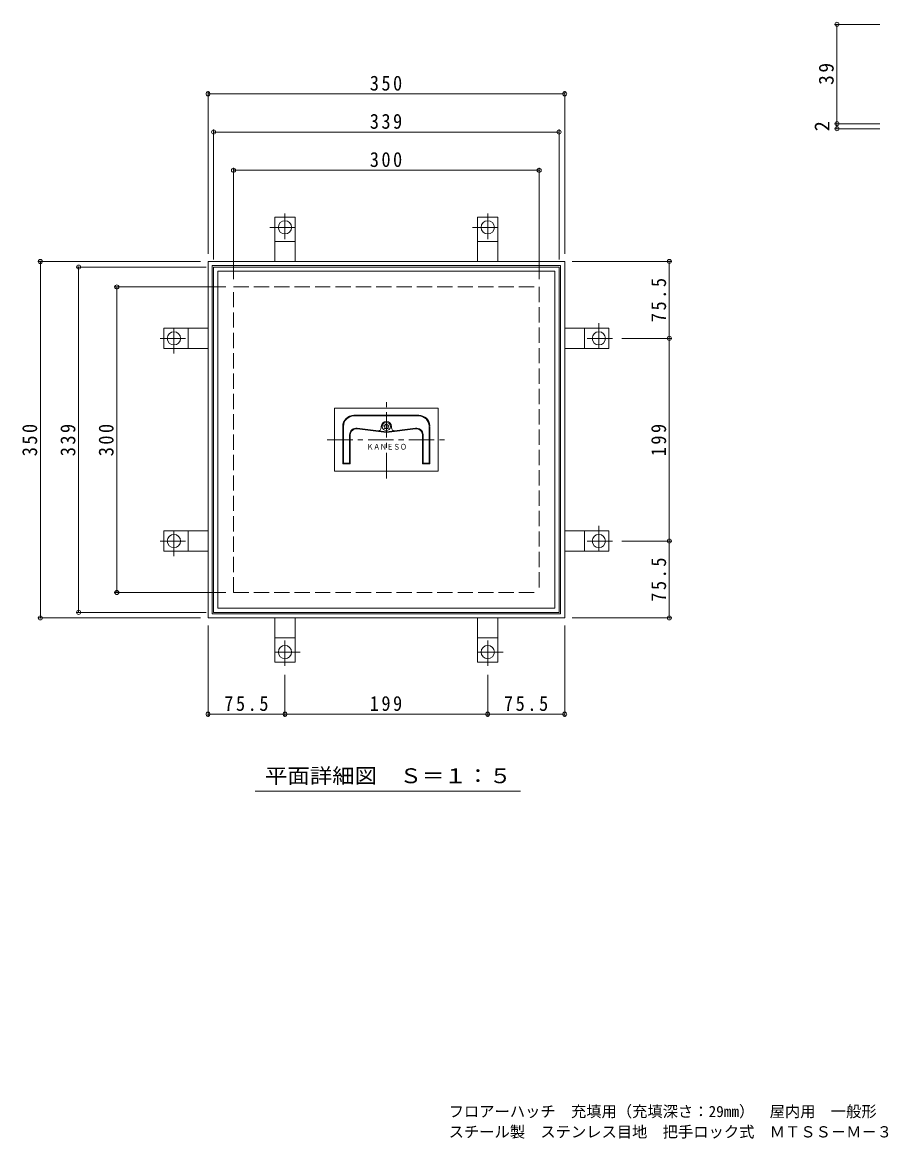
# Model space of a CAD drawing. Units: millimetres at full size, sheet at 1:5, with parts at other scales. Extents: x -822 to 899, y -680 to 594.
# Drawn here: x -822 to 23, y -680 to 416 of the extents above; entities that cross this region are included whole.
import ezdxf
from ezdxf.enums import TextEntityAlignment as Align

# ---------------------------------------------------------------- set-up
doc = ezdxf.new("R2010")
doc.units = ezdxf.units.MM
doc.header["$LTSCALE"] = 5
doc.header["$PDMODE"] = 32
doc.header["$PDSIZE"] = 4
doc.linetypes.add('CHAIN1', pattern=[8, 5, -1, 1, -1])
doc.linetypes.add('DASHED3', pattern=[4, 3, -1])
for name, color, linetype, lineweight in [('A-1_ピット', 2, 'Continuous', 9), ('A-2_蓋', 3, 'Continuous', 9), ('A-4_寸法', 7, 'Continuous', 9), ('A-A', 3, 'Continuous', 9), ('D-4_寸法', 7, 'Continuous', 9)]:
    doc.layers.add(name, color=color, linetype=linetype, lineweight=lineweight)
for name, color, linetype in [('A-F', 2, 'Continuous'), ('F-5_F-5ﾚｲﾔ', 7, 'Continuous'), ('F-F_F-Fﾚｲﾔ', 7, 'Continuous')]:
    doc.layers.add(name, color=color, linetype=linetype)
doc.styles.add('ＭＳ ゴシック', font='')
doc.styles.get('ＭＳ ゴシック').set_extended_font_data('MS Gothic')

msp = doc.modelspace()

# ---------------------------------------------------------------- linework, layer by layer
at = {"layer": 'A-1_ピット', "linetype": 'CHAIN1'}
for p, q in [((-564.619, 203.006), (-564.619, 229.506)), ((-365.619, 203.006), (-365.619, 229.506)), ((-579.618, 214.506), (-549.619, 214.506)), ((-380.619, 214.506), (-350.619, 214.506)), ((-673.619, 90.506), (-673.619, 120.506)), ((-256.619, 120.506), (-256.619, 90.506)), ((-662.119, 105.506), (-688.619, 105.506)), ((-268.119, 105.506), (-241.619, 105.506)), ((-673.619, -108.494), (-673.619, -78.494)), ((-256.619, -78.494), (-256.619, -108.494)), ((-662.119, -93.494), (-688.619, -93.494)), ((-268.119, -93.494), (-241.619, -93.494)), ((-564.619, -190.994), (-564.619, -217.494)), ((-365.619, -190.994), (-365.619, -217.494)), ((-549.619, -202.494), (-579.618, -202.494)), ((-350.619, -202.494), (-380.619, -202.494))]:
    msp.add_line(p, q, dxfattribs=at)
at = {"layer": 'A-1_ピット'}
for p, q in [((-554.619, 181.006), (-554.619, 224.506)), ((-355.619, 181.006), (-355.619, 224.506)), ((-574.618, 200.506), (-554.619, 200.506)), ((-375.619, 200.506), (-355.619, 200.506)), ((-636.119, 177.006), (-294.119, 177.006)), ((-636.119, -164.994), (-636.119, 177.006)), ((-294.119, 177.006), (-294.119, -164.994)), ((-640.118, 115.506), (-683.619, 115.506)), ((-659.619, 95.506), (-659.619, 115.506)), ((-270.619, 115.506), (-270.619, 95.506)), ((-290.119, 95.506), (-246.619, 95.506)), ((-640.118, -83.494), (-683.619, -83.494)), ((-659.619, -103.494), (-659.619, -83.494)), ((-270.619, -83.494), (-270.619, -103.494)), ((-290.119, -103.494), (-246.619, -103.494)), ((-640.119, -168.994), (-290.119, -168.994)), ((-636.119, -164.994), (-294.119, -164.994)), ((-574.618, -168.994), (-574.618, -212.494)), ((-375.619, -168.994), (-375.619, -212.494)), ((-554.619, -188.494), (-574.618, -188.494)), ((-355.619, -188.494), (-375.619, -188.494))]:
    msp.add_line(p, q, dxfattribs=at)
at = {"layer": 'A-1_ピット', "linetype": 'DASHED3'}
msp.add_line((-615.119, -143.994), (-315.119, -143.994), dxfattribs=at)
at = {"layer": 'A-1_ピット'}
for points in [[(-574.618, 181.006), (-574.618, 224.506), (-554.619, 224.506)], [(-375.619, 181.006), (-375.619, 224.506), (-355.619, 224.506)], [(-640.119, -168.994), (-640.119, 181.006), (-290.119, 181.006), (-290.119, -168.994)], [(-640.118, 95.506), (-683.619, 95.506), (-683.619, 115.506)], [(-290.119, 115.506), (-246.619, 115.506), (-246.619, 95.506)], [(-640.118, -103.494), (-683.619, -103.494), (-683.619, -83.494)], [(-290.119, -83.494), (-246.619, -83.494), (-246.619, -103.494)], [(-554.619, -168.994), (-554.619, -212.494), (-574.618, -212.494)], [(-355.619, -168.994), (-355.619, -212.494), (-375.619, -212.494)]]:
    msp.add_lwpolyline(points, dxfattribs=at)
at = {"layer": 'A-1_ピット', "linetype": 'DASHED3'}
msp.add_lwpolyline([(-615.119, -143.994), (-615.119, 156.006), (-315.119, 156.006), (-315.119, -143.994)], dxfattribs=at)
at = {"layer": 'A-1_ピット'}
for centre in [(-564.619, 214.506), (-365.619, 214.506), (-673.619, 105.506), (-256.619, 105.506), (-673.619, -93.494), (-256.619, -93.494), (-564.619, -202.494), (-365.619, -202.494)]:
    msp.add_circle(centre, 6.5, dxfattribs=at)
at = {"layer": 'A-2_蓋'}
for p, q in [((-634.619, 175.506), (-295.619, 175.506)), ((-634.619, -163.494), (-634.619, 175.506)), ((-295.619, 175.506), (-295.619, -163.494)), ((-630.619, 171.506), (-299.619, 171.506)), ((-630.619, -159.494), (-630.619, 171.506)), ((-299.619, 171.506), (-299.619, -159.494)), ((-634.619, -163.494), (-295.619, -163.494)), ((-630.619, -159.494), (-299.619, -159.494))]:
    msp.add_line(p, q, dxfattribs=at)
at = {"layer": 'A-4_寸法'}
for p, q in [((-640.119, 188.506), (-640.119, 348.059)), ((-640.119, 345.56), (-290.119, 345.56)), ((-290.119, 188.506), (-290.119, 348.059)), ((-634.619, 183.006), (-634.619, 310.559)), ((-634.619, 308.06), (-295.619, 308.06)), ((-295.619, 183.006), (-295.619, 310.559)), ((-615.119, 163.506), (-615.119, 273.06)), ((-615.119, 270.56), (-315.119, 270.56)), ((-315.119, 163.506), (-315.119, 273.06)), ((-647.619, 181.006), (-807.172, 181.005)), ((-804.672, 181.005), (-804.672, -168.995)), ((-642.119, 175.506), (-769.672, 175.505)), ((-767.172, 175.505), (-767.172, -163.495)), ((-282.619, 181.006), (-184.906, 181.006)), ((-187.406, 105.506), (-187.406, 181.006)), ((-622.619, 156.006), (-732.172, 156.005)), ((-729.672, 156.005), (-729.672, -143.995)), ((-234.119, 105.506), (-184.906, 105.506)), ((-187.406, -93.494), (-187.406, 105.506)), ((-234.119, -93.494), (-184.906, -93.494)), ((-187.406, -168.994), (-187.406, -93.494)), ((-622.618, -143.994), (-732.172, -143.995)), ((-642.118, -163.494), (-769.672, -163.495)), ((-647.618, -168.994), (-807.171, -168.995)), ((-282.619, -168.994), (-184.906, -168.994)), ((-640.119, -176.494), (-640.119, -265.984)), ((-290.119, -176.494), (-290.119, -265.984)), ((-564.619, -224.994), (-564.619, -265.984)), ((-365.619, -224.994), (-365.619, -265.984)), ((-640.119, -263.484), (-564.619, -263.484)), ((-564.619, -263.484), (-365.619, -263.484)), ((-365.619, -263.484), (-290.119, -263.484)), ((-593.874, -339.178), (-333.538, -339.178))]:
    msp.add_line(p, q, dxfattribs=at)
for p in [(-640.119, 345.56), (-290.119, 345.56), (-634.619, 308.06), (-295.619, 308.06), (-615.119, 270.56), (-315.119, 270.56), (-804.672, 181.005), (-767.172, 175.505), (-187.406, 181.006), (-729.672, 156.005), (-187.406, 105.506), (-187.406, -93.494), (-729.672, -143.995), (-767.172, -163.495), (-804.672, -168.995), (-187.406, -168.994), (-640.119, -263.484), (-564.619, -263.484), (-365.619, -263.484), (-290.119, -263.484)]:
    msp.add_point(p, dxfattribs=at)
at = {"layer": 'A-A', "linetype": 'CHAIN1'}
for p, q in [((-465.119, -31.994), (-465.119, 44.006)), ((-523.119, 6.006), (-407.118, 6.006))]:
    msp.add_line(p, q, dxfattribs=at)
at = {"layer": 'A-A'}
for p, q in [((-516.119, -24.994), (-516.119, 37.006)), ((-414.119, 37.006), (-516.119, 37.006)), ((-414.119, -24.994), (-414.119, 37.006)), ((-433.319, 30.006), (-496.919, 30.006)), ((-433.319, 29.306), (-496.919, 29.306)), ((-507.919, -17.594), (-507.919, 19.006)), ((-507.218, -16.894), (-507.218, 19.006)), ((-493.762, 16.647), (-465.119, 13.006)), ((-493.674, 17.341), (-465.119, 13.711)), ((-470.119, 17.752), (-470.119, 19.006)), ((-466.775, 18.808), (-467.047, 18.896)), ((-466.575, 18.192), (-466.743, 17.961)), ((-466.342, 20.139), (-466.614, 20.228)), ((-465.819, 20.52), (-465.819, 20.806)), ((-465.442, 17.369), (-465.61, 17.138)), ((-436.563, 17.341), (-465.119, 13.711)), ((-436.475, 16.647), (-465.119, 13.006)), ((-464.795, 17.369), (-464.627, 17.138)), ((-464.419, 20.52), (-464.419, 20.806)), ((-463.895, 20.139), (-463.623, 20.228)), ((-463.662, 18.192), (-463.494, 17.961)), ((-463.462, 18.808), (-463.19, 18.896)), ((-460.119, 17.752), (-460.119, 19.006)), ((-423.019, -16.894), (-423.019, 19.006)), ((-422.319, -17.594), (-422.319, 19.006)), ((-501.219, -16.894), (-501.219, 10.695)), ((-500.519, -17.594), (-500.519, 10.695)), ((-507.919, -17.594), (-500.519, -17.594)), ((-507.218, -16.894), (-501.219, -16.894)), ((-414.119, -24.994), (-516.119, -24.994))]:
    msp.add_line(p, q, dxfattribs=at)
for points in [[(-422.319, -17.594), (-429.719, -17.594), (-429.719, 10.695)], [(-423.019, -16.894), (-429.019, -16.894), (-429.019, 10.695)]]:
    msp.add_lwpolyline(points, dxfattribs=at)
msp.add_circle((-465.119, 19.006), 4, dxfattribs=at)
for centre, radius, start, end in [((-496.919, 19.006), 11, 90, 180), ((-496.919, 19.006), 10.3, 89.99998, 179.99998), ((-465.119, 19.006), 5, 0, 180), ((-433.319, 19.006), 11, 4.00093, 90), ((-433.319, 19.006), 10.3, 2.13802, 89.99998), ((-494.519, 10.695), 6.7, 82.75548, 179.99998), ((-494.519, 10.695), 6, 82.75548, 180), ((-473.119, 17.752), 3, 262.75548, 0), ((-466.83, 19.562), 0.7, 162, 252), ((-466.83, 19.562), 0.7, 71.99998, 162), ((-466.177, 17.55), 0.7, 144, 234), ((-466.898, 18.427), 0.4, 324, 71.99998), ((-466.177, 17.55), 0.7, 234, 324), ((-466.219, 20.52), 0.4, 252, 359.99998), ((-465.119, 20.806), 0.7, 90, 180), ((-465.119, 17.134), 0.4, 36, 143.99998), ((-465.119, 20.806), 0.7, 0, 90), ((-464.061, 17.55), 0.7, 216, 306), ((-464.019, 20.52), 0.4, 180, 287.99998), ((-463.339, 18.427), 0.4, 108, 215.99998), ((-464.061, 17.55), 0.7, 306, 36), ((-463.407, 19.562), 0.7, 18, 108), ((-463.407, 19.562), 0.7, 288, 18), ((-457.118, 17.752), 3, 180, 277.24451), ((-435.719, 10.695), 6.7, 2.68507, 97.24451), ((-435.719, 10.695), 6, 0, 97.24451)]:
    msp.add_arc(centre, radius, start, end, dxfattribs=at)
at = {"layer": 'D-4_寸法'}
for p, q in [((19.201, 413.786), (-25.407, 413.786)), ((-22.907, 316.286), (-22.907, 413.786)), ((19.201, 316.286), (-25.407, 316.286)), ((19.201, 311.286), (-25.407, 311.286)), ((-22.907, 311.286), (-22.907, 316.286))]:
    msp.add_line(p, q, dxfattribs=at)
for p in [(-22.907, 413.786), (-22.907, 316.286), (-22.907, 311.286)]:
    msp.add_point(p, dxfattribs=at)

# ---------------------------------------------------------------- texts
at = {"layer": 'A-4_寸法', "color": 2, "style": 'ＭＳ ゴシック', "width": 1.1}
msp.add_text('平面詳細図\u3000Ｓ＝１：５', height=14.66, dxfattribs=at).set_placement((-584.234, -335.691), align=Align.BOTTOM_LEFT)
at = {"layer": 'A-4_寸法', "color": 2, "char_height": 14.66, "attachment_point": 7, "style": 'ＭＳ ゴシック'}
for s, insert in [('\\T1.27;\\W0.9;350', (-481.369, 348.56)), ('\\T1.27;\\W0.9;339', (-481.369, 311.06)), ('\\T1.27;\\W0.9;300', (-481.369, 273.56)), ('\\T1.28;\\W0.9;75.5', (-624.244, -260.485)), ('\\T1.27;\\W0.9;199', (-481.369, -260.485)), ('\\T1.28;\\W0.9;75.5', (-349.744, -260.485))]:
    msp.add_mtext(s, dxfattribs=dict(at, insert=insert))
at = {"layer": 'A-4_寸法', "color": 2, "char_height": 14.66, "attachment_point": 7, "rotation": 90, "style": 'ＭＳ ゴシック'}
for s, insert in [('\\T1.28;\\W0.9;75.5', (-190.406, 121.381)), ('\\T1.27;\\W0.9;350', (-807.672, -10.245)), ('\\T1.27;\\W0.9;339', (-770.172, -10.245)), ('\\T1.27;\\W0.9;300', (-732.672, -10.245)), ('\\T1.27;\\W0.9;199', (-190.406, -10.244)), ('\\T1.28;\\W0.9;75.5', (-190.406, -153.119))]:
    msp.add_mtext(s, dxfattribs=dict(at, insert=insert))
at = {"layer": 'A-F', "style": 'ＭＳ ゴシック', "width": 0.85}
msp.add_text('ＫＡＮＥＳＯ', height=5.499, dxfattribs=at).set_placement((-484.369, -5.397), align=Align.BOTTOM_LEFT)
at = {"layer": 'D-4_寸法', "color": 2, "style": 'ＭＳ ゴシック'}
msp.add_text('2', height=14.66, rotation=90, dxfattribs=at).set_placement((-25.907, 308.786), align=Align.BOTTOM_LEFT)
at = {"layer": 'D-4_寸法', "color": 2, "insert": (-25.907, 354.411), "char_height": 14.66, "attachment_point": 7, "rotation": 90, "style": 'ＭＳ ゴシック'}
msp.add_mtext('\\T1.27;\\W0.95;39', dxfattribs=at)
at = {"layer": 'F-5_F-5ﾚｲﾔ', "style": 'ＭＳ ゴシック'}
msp.add_text('フロアーハッチ\u3000充填用（充填深さ：29mm）\u3000屋内用\u3000一般形', height=11, dxfattribs=at).set_placement((-403.973, -662.327), align=Align.BOTTOM_LEFT)
at = {"layer": 'F-F_F-Fﾚｲﾔ', "style": 'ＭＳ ゴシック'}
msp.add_text('スチール製\u3000ステンレス目地\u3000把手ロック式\u3000ＭＴＳＳ－Ｍ－３５０', height=11, dxfattribs=at).set_placement((-403.973, -682.327), align=Align.BOTTOM_LEFT)

doc.saveas('drawing.dxf')
